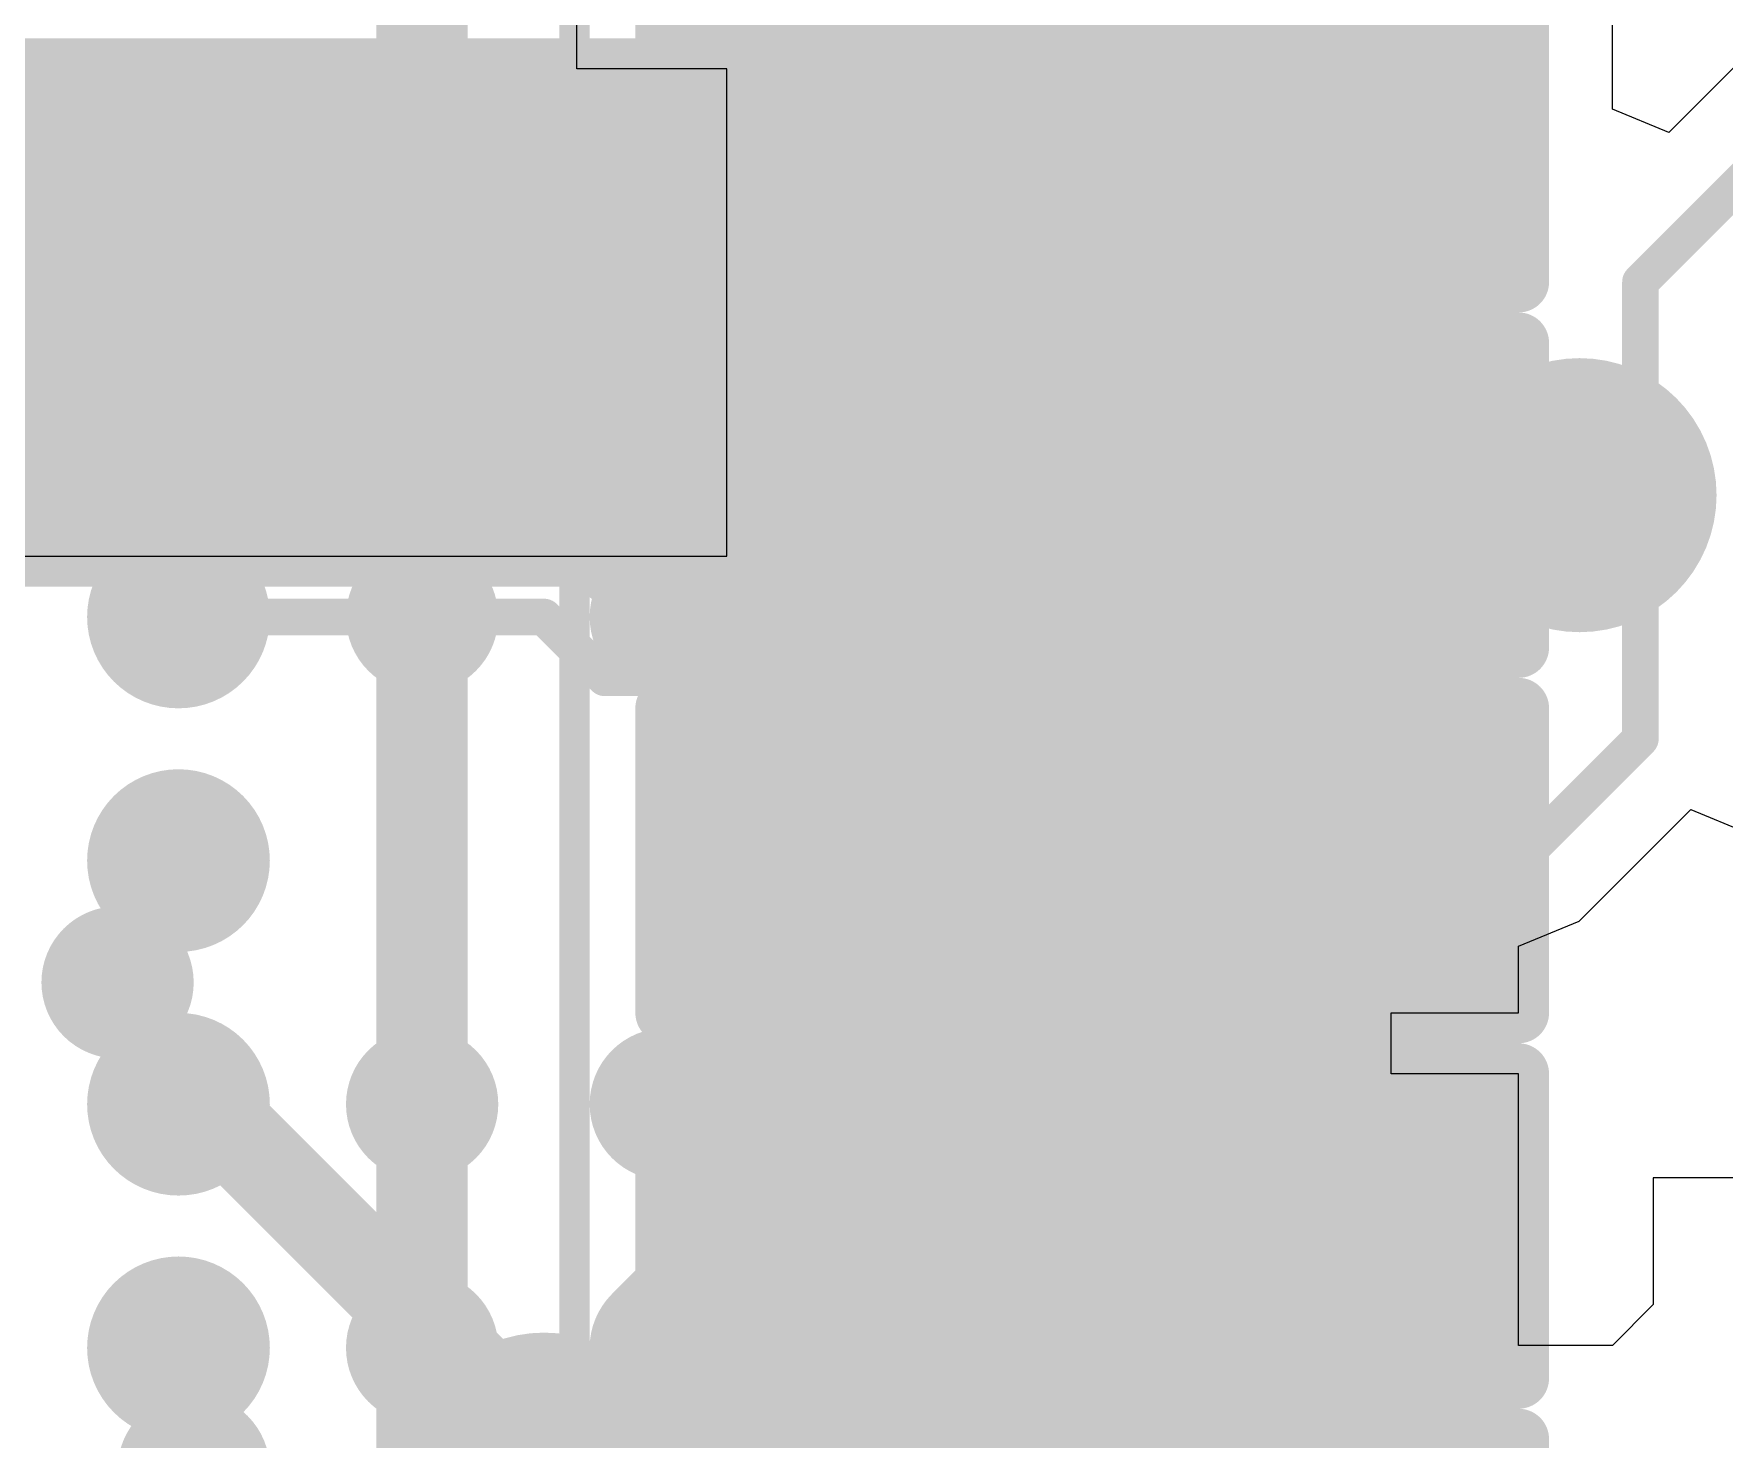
# Model space of a CAD drawing. Header units: millimetres. Extents: x 15 to 120, y 22 to 104.
# Drawn here: x 64.363 to 67.137, y 58.45 to 60.758 of the extents above; entities that cross this region are included whole.
import ezdxf

# ---------------------------------------------------------------- set-up
doc = ezdxf.new("R2010")
doc.units = ezdxf.units.MM
for name, color, linetype in [('BottomLayer', 5, 'Continuous'), ('BottomPaste', 16, 'Continuous'), ('BottomSolder', 6, 'Continuous'), ('Mechanical13', 56, 'Continuous'), ('Mechanical15', 56, 'Continuous'), ('MultiLayer', 9, 'Continuous'), ('TopLayer', 1, 'Continuous'), ('TopOverlay', 2, 'Continuous'), ('TopPaste', 8, 'Continuous'), ('TopSolder', 216, 'Continuous')]:
    doc.layers.add(name, color=color, linetype=linetype)

msp = doc.modelspace()

# ---------------------------------------------------------------- linework, layer by layer
at = {"layer": 'BottomLayer'}
for p, q in [((65.25400207999999, 60.70000052), (65.25400207999999, 60.97299718)), ((65.49999853999999, 60.70000052), (65.25400207999999, 60.70000052)), ((65.49999853999999, 59.90000212), (65.49999853999999, 60.70000052)), ((64.02461921999999, 59.90000212), (64.59999526, 59.90000212)), ((64.59999526, 59.90000212), (64.59999272, 59.89999958)), ((64.59999272, 59.89999958), (64.5999978, 59.89999704)), ((64.59999526, 59.90000212), (64.59999526, 59.90000212)), ((64.5999978, 59.89999704), (64.60000542, 59.89999704)), ((64.60000542, 59.89999958), (64.60000542, 59.90000212)), ((64.60000542, 59.90000212), (65.49999853999999, 59.90000212)), ((64.60000542, 59.89999704), (64.60000542, 59.89999958))]:
    msp.add_line(p, q, dxfattribs=at)
at = {"layer": 'BottomLayer', "const_width": 0.2999994}
msp.add_lwpolyline([(64.92500095999999, 60.42499979999999), (65.04999944, 60.30000132)], dxfattribs=at)
at = {"layer": 'BottomLayer'}
for points, const_width in [([(64.85000237999999, 60.42499979999999, 1), (64.99999953999999, 60.42499979999999, 1)], 0.1499997), ([(64.86250172, 60.42499979999999, 1), (64.9875002, 60.42499979999999, 1)], 0.12499848), ([(64.97500086, 60.30000132, 1), (65.12499801999999, 60.30000132, 1)], 0.1499997), ([(64.4375013, 59.20000098, 1), (64.56249978, 59.20000098, 1)], 0.12499848)]:
    msp.add_lwpolyline(points, format="xyb", close=True, dxfattribs=dict(at, const_width=const_width))
for points in [[(64.49999799999999, 60.00000192), (64.49999799999999, 60.60000072), (63.7999994, 60.00000192), (63.7999994, 60.60000072)], [(65.39999874, 60.00000192), (65.39999874, 60.60000072), (64.70000014, 60.00000192), (64.70000014, 60.60000072)]]:
    msp.add_solid(points, dxfattribs=at)
at = {"layer": 'BottomPaste'}
for points in [[(64.49999799999999, 60.00000192), (64.49999799999999, 60.60000072), (63.7999994, 60.00000192), (63.7999994, 60.60000072)], [(64.49999799999999, 60.00000192), (64.49999799999999, 60.60000072), (63.7999994, 60.00000192), (63.7999994, 60.60000072)], [(65.39999874, 60.00000192), (65.39999874, 60.60000072), (64.70000014, 60.00000192), (64.70000014, 60.60000072)], [(65.39999874, 60.00000192), (65.39999874, 60.60000072), (64.70000014, 60.00000192), (64.70000014, 60.60000072)]]:
    msp.add_solid(points, dxfattribs=at)
at = {"layer": 'BottomSolder'}
for points in [[(64.5499979, 59.95000202), (64.5499979, 60.65000062), (63.74999949999999, 59.95000202), (63.74999949999999, 60.65000062)], [(64.5499979, 59.95000202), (64.5499979, 60.65000062), (63.74999949999999, 59.95000202), (63.74999949999999, 60.65000062)], [(65.44999863999999, 59.95000202), (65.44999863999999, 60.65000062), (64.65000024, 59.95000202), (64.65000024, 60.65000062)], [(65.44999863999999, 59.95000202), (65.44999863999999, 60.65000062), (64.65000024, 59.95000202), (64.65000024, 60.65000062)]]:
    msp.add_solid(points, dxfattribs=at)
at = {"layer": 'Mechanical13', "const_width": 0.0999998}
for points in [[(64.99999953999999, 53.00000322), (64.99999953999999, 67.00000315999999)], [(65.78500432, 60.43500486), (65.78500432, 60.76500674)], [(65.78500432, 60.76500674), (66.41500305999999, 60.76500674)], [(66.41500305999999, 60.43500486), (66.41500305999999, 60.76500674)], [(64.04999889999999, 60.65000062), (65.14999924, 60.65000062)], [(65.14999924, 59.94999948), (65.14999924, 60.65000062)], [(65.78500432, 60.43500486), (66.41500305999999, 60.43500486)], [(65.78500939999999, 59.8349959), (65.78500939999999, 60.1649927)], [(65.78500939999999, 60.1649927), (66.4149802, 60.1649927)], [(66.4149802, 59.8349959), (66.4149802, 60.1649927)], [(64.04999889999999, 59.94999948), (65.14999924, 59.94999948)], [(65.78500939999999, 59.8349959), (66.4149802, 59.8349959)], [(65.784984, 59.56500913999999), (66.4150056, 59.56500913999999)], [(65.784984, 59.23501234), (65.784984, 59.56500913999999)], [(66.4150056, 59.23501234), (66.4150056, 59.56500913999999)], [(65.784984, 59.23501234), (66.4150056, 59.23501234)], [(65.7849967, 58.63499576), (65.7849967, 58.96499256)], [(65.7849967, 58.96499256), (66.4150183, 58.96499256)], [(66.4150183, 58.63499576), (66.4150183, 58.96499256)], [(65.7849967, 58.63499576), (66.4150183, 58.63499576)]]:
    msp.add_lwpolyline(points, dxfattribs=at)
at = {"layer": 'Mechanical13', "const_width": 0.0499999}
for points in [[(65.76000564, 60.76500674, 1), (65.810003, 60.76500674, 1)], [(65.76000564, 60.76500674, 1), (65.810003, 60.76500674, 1)], [(66.39000438, 60.76500674, 1), (66.44000174, 60.76500674, 1)], [(66.39000438, 60.76500674, 1), (66.44000174, 60.76500674, 1)], [(65.12500055999999, 60.65000062, 1), (65.17499792, 60.65000062, 1)], [(65.12500055999999, 60.65000062, 1), (65.17499792, 60.65000062, 1)], [(65.76000564, 60.43500486, 1), (65.810003, 60.43500486, 1)], [(65.76000564, 60.43500486, 1), (65.810003, 60.43500486, 1)], [(66.39000438, 60.43500486, 1), (66.44000174, 60.43500486, 1)], [(66.39000438, 60.43500486, 1), (66.44000174, 60.43500486, 1)], [(65.76001072, 60.1649927, 1), (65.81000808, 60.1649927, 1)], [(65.76001072, 60.1649927, 1), (65.81000808, 60.1649927, 1)], [(66.38998151999999, 60.1649927, 1), (66.43997888, 60.1649927, 1)], [(66.38998151999999, 60.1649927, 1), (66.43997888, 60.1649927, 1)], [(65.12500055999999, 59.94999948, 1), (65.17499792, 59.94999948, 1)], [(65.12500055999999, 59.94999948, 1), (65.17499792, 59.94999948, 1)], [(65.76001072, 59.8349959, 1), (65.81000808, 59.8349959, 1)], [(65.76001072, 59.8349959, 1), (65.81000808, 59.8349959, 1)], [(66.38998151999999, 59.8349959, 1), (66.43997888, 59.8349959, 1)], [(66.38998151999999, 59.8349959, 1), (66.43997888, 59.8349959, 1)], [(65.75998532, 59.56500913999999, 1), (65.80998267999999, 59.56500913999999, 1)], [(65.75998532, 59.56500913999999, 1), (65.80998267999999, 59.56500913999999, 1)], [(66.39000691999999, 59.56500913999999, 1), (66.44000428, 59.56500913999999, 1)], [(66.39000691999999, 59.56500913999999, 1), (66.44000428, 59.56500913999999, 1)], [(65.75998532, 59.23501234, 1), (65.80998267999999, 59.23501234, 1)], [(65.75998532, 59.23501234, 1), (65.80998267999999, 59.23501234, 1)], [(66.39000691999999, 59.23501234, 1), (66.44000428, 59.23501234, 1)], [(66.39000691999999, 59.23501234, 1), (66.44000428, 59.23501234, 1)], [(65.75999802, 58.96499256, 1), (65.80999537999999, 58.96499256, 1)], [(65.75999802, 58.96499256, 1), (65.80999537999999, 58.96499256, 1)], [(66.39001961999999, 58.96499256, 1), (66.44001698, 58.96499256, 1)], [(66.39001961999999, 58.96499256, 1), (66.44001698, 58.96499256, 1)], [(65.75999802, 58.63499576, 1), (65.80999537999999, 58.63499576, 1)], [(65.75999802, 58.63499576, 1), (65.80999537999999, 58.63499576, 1)], [(66.39001961999999, 58.63499576, 1), (66.44001698, 58.63499576, 1)], [(66.39001961999999, 58.63499576, 1), (66.44001698, 58.63499576, 1)]]:
    msp.add_lwpolyline(points, format="xyb", close=True, dxfattribs=at)
at = {"layer": 'Mechanical15'}
for points, const_width in [([(65.25000158, 52.75000118), (65.25000158, 67.25000265999999)], 0.0499999), ([(65.40000382, 60.3500063), (65.40000382, 60.8500053)], 0.0999998), ([(66.80000356, 60.3500063), (66.80000356, 60.8500053)], 0.0999998), ([(66.10000242, 60.43500486), (66.10000242, 60.76500674)], 0.0999998), ([(63.6999996, 60.70000052), (65.49999853999999, 60.70000052)], 0.0999998), ([(65.49999853999999, 59.89999958), (65.49999853999999, 60.70000052)], 0.0999998), ([(64.60000034, 59.94999948), (64.60000034, 60.65000062)], 0.0999998), ([(65.93500402, 60.6000058), (66.26500336, 60.6000058)], 0.0999998), ([(65.40000382, 60.3500063), (66.80000356, 60.3500063)], 0.0999998), ([(64.24999849999999, 60.30000132), (64.94999964, 60.30000132)], 0.0999998), ([(65.39999619999999, 59.7500075), (65.39999619999999, 60.2499811)], 0.0999998), ([(65.39999619999999, 60.2499811), (66.79999339999999, 60.2499811)], 0.0999998), ([(66.79999339999999, 59.7500075), (66.79999339999999, 60.2499811)], 0.0999998), ([(66.1000202, 59.8349959), (66.1000202, 60.1649927)], 0.0999998), ([(65.9350218, 59.9999943), (66.26501859999999, 59.9999943)], 0.0999998), ([(63.6999996, 59.89999958), (65.49999853999999, 59.89999958)], 0.0999998), ([(65.39999619999999, 59.7500075), (66.79999339999999, 59.7500075)], 0.0999998), ([(65.4000216, 59.64999753999999), (66.80001879999999, 59.64999753999999)], 0.0999998), ([(65.4000216, 59.15002394), (65.4000216, 59.64999753999999)], 0.0999998), ([(66.80001879999999, 59.15002394), (66.80001879999999, 59.64999753999999)], 0.0999998), ([(66.09999479999999, 59.23501234), (66.09999479999999, 59.56500913999999)], 0.0999998), ([(65.9349964, 59.40001074), (66.26499319999999, 59.40001074)], 0.0999998), ([(65.4000216, 59.15002394), (66.80001879999999, 59.15002394)], 0.0999998), ([(65.39998349999999, 58.55000736), (65.39998349999999, 59.04998096)], 0.0999998), ([(65.39998349999999, 59.04998096), (66.79998069999999, 59.04998096)], 0.0999998), ([(66.79998069999999, 58.55000736), (66.79998069999999, 59.04998096)], 0.0999998), ([(66.10000749999999, 58.63499576), (66.10000749999999, 58.96499256)], 0.0999998), ([(65.9350091, 58.79999416), (66.26500589999999, 58.79999416)], 0.0999998), ([(65.39998349999999, 58.55000736), (66.79998069999999, 58.55000736)], 0.0999998), ([(65.40000128, 57.95000348), (65.40000128, 58.45000247999999)], 0.0999998), ([(65.40000128, 58.45000247999999), (66.80000102, 58.45000247999999)], 0.0999998), ([(66.80000102, 57.95000348), (66.80000102, 58.45000247999999)], 0.0999998)]:
    msp.add_lwpolyline(points, dxfattribs=dict(at, const_width=const_width))
at = {"layer": 'Mechanical15', "const_width": 0.0499999}
for points in [[(66.07500374, 60.76500674, 1), (66.12500109999999, 60.76500674, 1)], [(65.47499986, 60.70000052, 1), (65.52499722, 60.70000052, 1)], [(65.47499986, 60.70000052, 1), (65.52499722, 60.70000052, 1)], [(64.57500166, 60.65000062, 1), (64.62499901999999, 60.65000062, 1)], [(65.91000534, 60.6000058, 1), (65.96000269999999, 60.6000058, 1)], [(66.24000468, 60.6000058, 1), (66.29000203999999, 60.6000058, 1)], [(66.07500374, 60.43500486, 1), (66.12500109999999, 60.43500486, 1)], [(65.37500514, 60.3500063, 1), (65.42500249999999, 60.3500063, 1)], [(65.37500514, 60.3500063, 1), (65.42500249999999, 60.3500063, 1)], [(66.77500488, 60.3500063, 1), (66.82500223999999, 60.3500063, 1)], [(66.77500488, 60.3500063, 1), (66.82500223999999, 60.3500063, 1)], [(64.92500095999999, 60.30000132, 1), (64.97499832, 60.30000132, 1)], [(65.37499752, 60.2499811, 1), (65.42499488, 60.2499811, 1)], [(65.37499752, 60.2499811, 1), (65.42499488, 60.2499811, 1)], [(66.77499472, 60.2499811, 1), (66.82499208, 60.2499811, 1)], [(66.77499472, 60.2499811, 1), (66.82499208, 60.2499811, 1)], [(66.07502151999999, 60.1649927, 1), (66.12501888, 60.1649927, 1)], [(65.91002311999999, 59.9999943, 1), (65.96002048, 59.9999943, 1)], [(66.24001992, 59.9999943, 1), (66.29001728, 59.9999943, 1)], [(64.57500166, 59.94999948, 1), (64.62499901999999, 59.94999948, 1)], [(65.47499986, 59.89999958, 1), (65.52499722, 59.89999958, 1)], [(65.47499986, 59.89999958, 1), (65.52499722, 59.89999958, 1)], [(66.07502151999999, 59.8349959, 1), (66.12501888, 59.8349959, 1)], [(65.37499752, 59.7500075, 1), (65.42499488, 59.7500075, 1)], [(65.37499752, 59.7500075, 1), (65.42499488, 59.7500075, 1)], [(66.77499472, 59.7500075, 1), (66.82499208, 59.7500075, 1)], [(66.77499472, 59.7500075, 1), (66.82499208, 59.7500075, 1)], [(65.37502291999999, 59.64999753999999, 1), (65.42502028, 59.64999753999999, 1)], [(65.37502291999999, 59.64999753999999, 1), (65.42502028, 59.64999753999999, 1)], [(66.77502012, 59.64999753999999, 1), (66.82501748, 59.64999753999999, 1)], [(66.77502012, 59.64999753999999, 1), (66.82501748, 59.64999753999999, 1)], [(66.07499612, 59.56500913999999, 1), (66.12499348, 59.56500913999999, 1)], [(65.90999771999999, 59.40001074, 1), (65.95999508, 59.40001074, 1)], [(66.23999452, 59.40001074, 1), (66.28999188, 59.40001074, 1)], [(66.07499612, 59.23501234, 1), (66.12499348, 59.23501234, 1)], [(65.37502291999999, 59.15002394, 1), (65.42502028, 59.15002394, 1)], [(65.37502291999999, 59.15002394, 1), (65.42502028, 59.15002394, 1)], [(66.77502012, 59.15002394, 1), (66.82501748, 59.15002394, 1)], [(66.77502012, 59.15002394, 1), (66.82501748, 59.15002394, 1)], [(65.37498482, 59.04998096, 1), (65.42498218, 59.04998096, 1)], [(65.37498482, 59.04998096, 1), (65.42498218, 59.04998096, 1)], [(66.77498202, 59.04998096, 1), (66.82497938, 59.04998096, 1)], [(66.77498202, 59.04998096, 1), (66.82497938, 59.04998096, 1)], [(66.07500882, 58.96499256, 1), (66.12500618, 58.96499256, 1)], [(65.91001041999999, 58.79999416, 1), (65.96000778, 58.79999416, 1)], [(66.24000722, 58.79999416, 1), (66.29000458, 58.79999416, 1)], [(66.07500882, 58.63499576, 1), (66.12500618, 58.63499576, 1)], [(65.37498482, 58.55000736, 1), (65.42498218, 58.55000736, 1)], [(65.37498482, 58.55000736, 1), (65.42498218, 58.55000736, 1)], [(66.77498202, 58.55000736, 1), (66.82497938, 58.55000736, 1)], [(66.77498202, 58.55000736, 1), (66.82497938, 58.55000736, 1)], [(65.3750026, 58.45000247999999, 1), (65.42499996, 58.45000247999999, 1)], [(65.3750026, 58.45000247999999, 1), (65.42499996, 58.45000247999999, 1)], [(66.77500234, 58.45000247999999, 1), (66.82499969999999, 58.45000247999999, 1)], [(66.77500234, 58.45000247999999, 1), (66.82499969999999, 58.45000247999999, 1)]]:
    msp.add_lwpolyline(points, format="xyb", close=True, dxfattribs=at)
at = {"layer": 'MultiLayer'}
for points, const_width in [([(64.5375011, 60.60000072, 1), (64.66249958, 60.60000072, 1)], 0.12499848), ([(64.9375003, 60.60000072, 1), (65.06249878, 60.60000072, 1)], 0.12499848), ([(66.26249892, 60.60000072, 1), (66.3874974, 60.60000072, 1)], 0.12499848), ([(66.51250096, 60.60000072, 1), (66.63749944, 60.60000072, 1)], 0.12499848), ([(64.86250172, 60.42499979999999, 1), (64.9875002, 60.42499979999999, 1)], 0.12499848), ([(64.5375011, 60.20000151999999, 1), (64.66249958, 60.20000151999999, 1)], 0.12499848), ([(64.9375003, 60.20000151999999, 1), (65.06249878, 60.20000151999999, 1)], 0.12499848), ([(65.31250082, 60.00000192, 1), (65.53749909999999, 60.00000192, 1)], 0.22499828), ([(66.06250186, 60.00000192, 1), (66.28750013999999, 60.00000192, 1)], 0.22499828), ([(66.78750167999999, 60.00000192, 1), (67.01249996, 60.00000192, 1)], 0.22499828), ([(65.63750144, 60.00000192, 1), (65.76249992, 60.00000192, 1)], 0.12499848), ([(65.83750103999999, 60.00000192, 1), (65.96249952, 60.00000192, 1)], 0.12499848), ([(66.38750248, 60.00000192, 1), (66.51250096, 60.00000192, 1)], 0.12499848), ([(66.56250086, 60.00000192, 1), (66.68749934, 60.00000192, 1)], 0.12499848), ([(64.5375011, 59.79999977999999, 1), (64.66249958, 59.79999977999999, 1)], 0.12499848), ([(64.9375003, 59.79999977999999, 1), (65.06249878, 59.79999977999999, 1)], 0.12499848), ([(65.33750203999999, 59.79999977999999, 1), (65.46250051999999, 59.79999977999999, 1)], 0.12499848), ([(65.73749108, 59.40001074, 1), (65.86248956, 59.40001074, 1)], 0.12499848), ([(64.4375013, 59.20000098, 1), (64.56249978, 59.20000098, 1)], 0.12499848), ([(64.5375011, 59.00000137999999, 1), (64.66249958, 59.00000137999999, 1)], 0.12499848), ([(64.9375003, 59.00000137999999, 1), (65.06249878, 59.00000137999999, 1)], 0.12499848), ([(65.33750203999999, 59.00000137999999, 1), (65.46250051999999, 59.00000137999999, 1)], 0.12499848), ([(65.73750124, 59.00000137999999, 1), (65.86249972, 59.00000137999999, 1)], 0.12499848), ([(66.13750044, 59.00000137999999, 1), (66.26249892, 59.00000137999999, 1)], 0.12499848), ([(65.88750094, 58.79999924, 1), (66.11249921999999, 58.79999924, 1)], 0.22499828), ([(64.5375011, 58.60000218, 1), (64.66249958, 58.60000218, 1)], 0.12499848), ([(64.9375003, 58.59999964, 1), (65.06249878, 58.59999964, 1)], 0.12499848), ([(65.33750203999999, 58.59999964, 1), (65.46250051999999, 58.59999964, 1)], 0.12499848), ([(65.73750124, 58.59999964, 1), (65.86249972, 58.59999964, 1)], 0.12499848), ([(66.13750044, 58.59999964, 1), (66.26249892, 58.59999964, 1)], 0.12499848), ([(66.61250076, 58.59999964, 1), (66.73749923999999, 58.59999964, 1)], 0.12499848), ([(65.08750254, 58.40000003999999, 1), (65.31250082, 58.40000003999999, 1)], 0.22499828), ([(64.56249978, 58.40000003999999, 1), (64.68749826, 58.40000003999999, 1)], 0.12499848)]:
    msp.add_lwpolyline(points, format="xyb", close=True, dxfattribs=dict(at, const_width=const_width))
at = {"layer": 'TopLayer'}
for p, q in [((66.95400375999999, 60.63365572), (66.95400375999999, 60.7960049)), ((67.20000021999999, 60.74899457999999), (67.04639372, 60.59538808)), ((67.04639372, 60.59538808), (66.95400375999999, 60.63365572)), ((66.89950806, 59.30051386), (67.0826319, 59.4836377)), ((67.0826319, 59.4836377), (67.17502186, 59.44536752)), ((66.80001118, 59.25929982), (66.89950806, 59.30051386)), ((66.89950806, 59.30051386), (66.8995106, 59.30051132)), ((66.8995106, 59.30051132), (66.89950806, 59.30051386)), ((66.80000609999999, 59.15001124), (66.80000609999999, 59.25929982)), ((66.80000609999999, 59.25929982), (66.80001118, 59.25929982)), ((66.59073042, 59.04999366), (66.59073042, 59.15001124)), ((66.59073042, 59.15001124), (66.80000609999999, 59.15001124)), ((66.80001879999999, 59.04999366), (66.59073042, 59.04999366)), ((66.80001879999999, 58.60400267999999), (66.80001879999999, 59.04999366)), ((67.54802086, 58.87899578), (67.02102166, 58.87899578)), ((67.02102166, 58.87899578), (67.02102166, 58.67102566)), ((67.02102166, 58.67102566), (66.95399868, 58.60400522)), ((66.95030806, 58.60400267999999), (66.80001879999999, 58.60400267999999)), ((66.9503106, 58.60400267999999), (66.95030806, 58.60400522)), ((66.95030806, 58.60400522), (66.95030806, 58.60400267999999)), ((66.95399868, 58.60400522), (66.9503106, 58.60400267999999))]:
    msp.add_line(p, q, dxfattribs=at)
for points, const_width in [([(66.45000172, 60.00001461999999), (66.45000172, 61.2000046)], 0.1999996), ([(67.00000062, 60.35000122), (67.44999972, 60.80000032)], 0.05999988), ([(64.60000034, 60.60000325999999), (65.75000312, 60.60000325999999)], 0.2499995), ([(65.75000312, 60.60000325999999), (65.79999794, 60.60000325999999)], 0.2499995), ([(65.79999794, 60.60000325999999), (65.80000048, 60.60000072)], 0.2499995), ([(67.00000062, 59.60000017999999), (67.00000062, 60.35000122)], 0.05999988), ([(64.60000034, 60.20000151999999), (65.10000188, 60.20000151999999)], 0.1499997), ([(65.10000188, 60.20000151999999), (65.30000147999999, 60.00000192)], 0.1499997), ([(66.4499814, 59.9999943), (66.45000172, 60.00001461999999)], 0.1999996), ([(65.30000147999999, 60.00000192), (65.7500082, 60.00000192)], 0.1499997), ([(65.7500082, 60.00000192), (65.90000028, 60.00000192)], 0.1499997), ([(64.60000034, 59.80000232), (65.19999914, 59.80000232)], 0.05999988), ([(65.19999914, 59.80000232), (65.30000147999999, 59.69999997999999)], 0.05999988), ([(65.30000147999999, 59.69999997999999), (66.35000192, 59.69999997999999)], 0.05999988), ([(66.35000192, 59.69999997999999), (66.4500068, 59.59999509999999)], 0.05999988), ([(66.4500068, 59.40001074), (66.4500068, 59.59999509999999)], 0.05999988), ([(66.80001118, 59.40001074), (67.00000062, 59.60000017999999)], 0.05999988), ([(65.7499828, 59.40001074), (65.79999031999999, 59.40001074)], 0.05999988), ([(66.4500068, 59.40001074), (66.4500195, 59.39999804)], 0.05999988), ([(66.4500068, 59.40001074), (66.80001118, 59.40001074)], 0.05999988), ([(66.4500195, 58.79999416), (66.4500195, 59.39999804)], 0.05999988), ([(64.60000034, 59.00000137999999), (64.64145821999999, 59.00000137999999)], 0.1499997), ([(64.64145821999999, 59.00000137999999), (65.10000441999999, 58.54145518)], 0.1499997), ([(65.40000128, 58.59999964), (65.5999958, 58.79999416)], 0.2499995), ([(65.5999958, 58.79999416), (65.7499955, 58.79999416)], 0.2499995), ([(65.7499955, 58.79999416), (65.7499955, 58.79999669999999)], 0.0999998), ([(65.10000441999999, 58.20000297999999), (65.10000441999999, 58.54145518)], 0.1499997)]:
    msp.add_lwpolyline(points, dxfattribs=dict(at, const_width=const_width))
for points, const_width in [([(64.52500176, 60.60000325999999, 1), (64.67499892, 60.60000325999999, 1)], 0.1499997), ([(64.5375011, 60.60000325999999, 1), (64.66249958, 60.60000325999999, 1)], 0.12499848), ([(65.68750388, 60.60000325999999, 1), (65.81250236, 60.60000325999999, 1)], 0.12499848), ([(65.68750388, 60.60000325999999, 1), (65.81250236, 60.60000325999999, 1)], 0.12499848), ([(65.7374987, 60.60000325999999, 1), (65.86249717999999, 60.60000325999999, 1)], 0.12499848), ([(65.7374987, 60.60000325999999, 1), (65.86249717999999, 60.60000325999999, 1)], 0.12499848), ([(65.73750124, 60.60000072, 1), (65.86249972, 60.60000072, 1)], 0.12499848), ([(66.26249892, 60.60000072, 1), (66.3874974, 60.60000072, 1)], 0.12499848), ([(66.51250096, 60.60000072, 1), (66.63749944, 60.60000072, 1)], 0.12499848), ([(66.98500192, 60.35000122, 1), (67.01499932, 60.35000122, 1)], 0.02999994), ([(66.98500192, 60.35000122, 1), (67.01499932, 60.35000122, 1)], 0.02999994), ([(64.52500176, 60.20000151999999, 1), (64.67499892, 60.20000151999999, 1)], 0.1499997), ([(64.56249978, 60.20000151999999, 1), (64.63750089999999, 60.20000151999999, 1)], 0.07499858), ([(65.06250132, 60.20000151999999, 1), (65.13750243999999, 60.20000151999999, 1)], 0.07499858), ([(65.06250132, 60.20000151999999, 1), (65.13750243999999, 60.20000151999999, 1)], 0.07499858), ([(65.83750103999999, 60.00000192, 1), (65.96249952, 60.00000192, 1)], 0.12499848), ([(66.56250086, 60.00000192, 1), (66.68749934, 60.00000192, 1)], 0.12499848), ([(66.3999815, 59.9999943, 1), (66.4999813, 59.9999943, 1)], 0.0999998), ([(66.40000182, 60.00001461999999, 1), (66.50000161999999, 60.00001461999999, 1)], 0.0999998), ([(66.40000182, 60.00001461999999, 1), (66.50000161999999, 60.00001461999999, 1)], 0.0999998), ([(65.26250092, 60.00000192, 1), (65.33750203999999, 60.00000192, 1)], 0.07499858), ([(65.26250092, 60.00000192, 1), (65.33750203999999, 60.00000192, 1)], 0.07499858), ([(65.71250764, 60.00000192, 1), (65.78750876, 60.00000192, 1)], 0.07499858), ([(65.71250764, 60.00000192, 1), (65.78750876, 60.00000192, 1)], 0.07499858), ([(65.86249972, 60.00000192, 1), (65.93750084, 60.00000192, 1)], 0.07499858), ([(64.52500176, 59.80000232, 1), (64.67499892, 59.80000232, 1)], 0.1499997), ([(64.58500164, 59.80000232, 1), (64.61499904, 59.80000232, 1)], 0.02999994), ([(65.18500044, 59.80000232, 1), (65.21499784, 59.80000232, 1)], 0.02999994), ([(65.18500044, 59.80000232, 1), (65.21499784, 59.80000232, 1)], 0.02999994), ([(65.28500278, 59.69999997999999, 1), (65.31500018, 59.69999997999999, 1)], 0.02999994), ([(65.28500278, 59.69999997999999, 1), (65.31500018, 59.69999997999999, 1)], 0.02999994), ([(66.33500321999999, 59.69999997999999, 1), (66.36500061999999, 59.69999997999999, 1)], 0.02999994), ([(66.33500321999999, 59.69999997999999, 1), (66.36500061999999, 59.69999997999999, 1)], 0.02999994), ([(66.43500809999999, 59.59999509999999, 1), (66.46500549999999, 59.59999509999999, 1)], 0.02999994), ([(66.43500809999999, 59.59999509999999, 1), (66.46500549999999, 59.59999509999999, 1)], 0.02999994), ([(66.98500192, 59.60000017999999, 1), (67.01499932, 59.60000017999999, 1)], 0.02999994), ([(66.98500192, 59.60000017999999, 1), (67.01499932, 59.60000017999999, 1)], 0.02999994), ([(64.52500176, 59.40000311999999, 1), (64.67499892, 59.40000311999999, 1)], 0.1499997), ([(65.73749108, 59.40001074, 1), (65.86248956, 59.40001074, 1)], 0.12499848), ([(65.73498409999999, 59.40001074, 1), (65.76498149999999, 59.40001074, 1)], 0.02999994), ([(65.78499162, 59.40001074, 1), (65.81498902, 59.40001074, 1)], 0.02999994), ([(66.43500809999999, 59.40001074, 1), (66.46500549999999, 59.40001074, 1)], 0.02999994), ([(66.43500809999999, 59.40001074, 1), (66.46500549999999, 59.40001074, 1)], 0.02999994), ([(66.43500809999999, 59.40001074, 1), (66.46500549999999, 59.40001074, 1)], 0.02999994), ([(66.43502079999999, 59.39999804, 1), (66.4650182, 59.39999804, 1)], 0.02999994), ([(66.43502079999999, 59.39999804, 1), (66.4650182, 59.39999804, 1)], 0.02999994), ([(66.78501247999999, 59.40001074, 1), (66.81500987999999, 59.40001074, 1)], 0.02999994), ([(66.78501247999999, 59.40001074, 1), (66.81500987999999, 59.40001074, 1)], 0.02999994), ([(64.52500176, 59.00000137999999, 1), (64.67499892, 59.00000137999999, 1)], 0.1499997), ([(64.56249978, 59.00000137999999, 1), (64.63750089999999, 59.00000137999999, 1)], 0.07499858), ([(64.60395765999999, 59.00000137999999, 1), (64.67895878, 59.00000137999999, 1)], 0.07499858), ([(64.60395765999999, 59.00000137999999, 1), (64.67895878, 59.00000137999999, 1)], 0.07499858), ([(65.53749656, 58.79999416, 1), (65.66249504, 58.79999416, 1)], 0.12499848), ([(65.53749656, 58.79999416, 1), (65.66249504, 58.79999416, 1)], 0.12499848), ([(65.68749626, 58.79999416, 1), (65.81249473999999, 58.79999416, 1)], 0.12499848), ([(65.72499682, 58.79999669999999, 1), (65.77499418, 58.79999669999999, 1)], 0.0499999), ([(65.72499682, 58.79999416, 1), (65.77499418, 58.79999416, 1)], 0.0499999), ([(66.43502079999999, 58.79999416, 1), (66.4650182, 58.79999416, 1)], 0.02999994), ([(64.52500176, 58.60000218, 1), (64.67499892, 58.60000218, 1)], 0.1499997), ([(64.5375011, 58.60000218, 1), (64.66249958, 58.60000218, 1)], 0.12499848), ([(65.33750203999999, 58.59999964, 1), (65.46250051999999, 58.59999964, 1)], 0.12499848), ([(65.33750203999999, 58.59999964, 1), (65.46250051999999, 58.59999964, 1)], 0.12499848), ([(65.06250385999999, 58.54145518, 1), (65.13750498, 58.54145518, 1)], 0.07499858), ([(65.06250385999999, 58.54145518, 1), (65.13750498, 58.54145518, 1)], 0.07499858)]:
    msp.add_lwpolyline(points, format="xyb", close=True, dxfattribs=dict(at, const_width=const_width))
for points in [[(66.00000261999999, 60.4500061), (66.00000261999999, 60.75000549999999), (65.50000362, 60.4500061), (65.50000362, 60.75000549999999)], [(66.70000376, 60.4500061), (66.70000376, 60.75000549999999), (66.20000476, 60.4500061), (66.20000476, 60.75000549999999)], [(66.0000077, 59.8499946), (66.0000077, 60.149994), (65.5000087, 59.8499946), (65.5000087, 60.149994)], [(66.6999809, 59.8499946), (66.6999809, 60.149994), (66.1999819, 59.8499946), (66.1999819, 60.149994)], [(65.4999833, 59.55001043999999), (65.4999833, 59.25001104), (65.9999823, 59.55001043999999), (65.9999823, 59.25001104)], [(66.2000073, 59.55001043999999), (66.2000073, 59.25001104), (66.7000063, 59.55001043999999), (66.7000063, 59.25001104)], [(65.999995, 58.64999445999999), (65.999995, 58.94999386), (65.499996, 58.64999445999999), (65.499996, 58.94999386)], [(66.700019, 58.64999445999999), (66.700019, 58.94999386), (66.20002, 58.64999445999999), (66.20002, 58.94999386)]]:
    msp.add_solid(points, dxfattribs=at)
at = {"layer": 'TopOverlay', "const_width": 0.1499997}
msp.add_lwpolyline([(65.00000208, 53.30000516), (65.00000208, 67.00000315999999)], dxfattribs=at)
at = {"layer": 'TopPaste', "const_width": 0.1499997}
for points in [[(64.52500176, 60.60000325999999, 1), (64.67499892, 60.60000325999999, 1)], [(64.52500176, 60.60000325999999, 1), (64.67499892, 60.60000325999999, 1)], [(64.52500176, 60.20000151999999, 1), (64.67499892, 60.20000151999999, 1)], [(64.52500176, 60.20000151999999, 1), (64.67499892, 60.20000151999999, 1)], [(64.52500176, 59.80000232, 1), (64.67499892, 59.80000232, 1)], [(64.52500176, 59.80000232, 1), (64.67499892, 59.80000232, 1)], [(64.52500176, 59.40000311999999, 1), (64.67499892, 59.40000311999999, 1)], [(64.52500176, 59.40000311999999, 1), (64.67499892, 59.40000311999999, 1)], [(64.52500176, 59.00000137999999, 1), (64.67499892, 59.00000137999999, 1)], [(64.52500176, 59.00000137999999, 1), (64.67499892, 59.00000137999999, 1)], [(64.52500176, 58.60000218, 1), (64.67499892, 58.60000218, 1)], [(64.52500176, 58.60000218, 1), (64.67499892, 58.60000218, 1)]]:
    msp.add_lwpolyline(points, format="xyb", close=True, dxfattribs=at)
at = {"layer": 'TopPaste'}
for points in [[(66.00000261999999, 60.4500061), (66.00000261999999, 60.75000549999999), (65.50000362, 60.4500061), (65.50000362, 60.75000549999999)], [(66.00000261999999, 60.4500061), (66.00000261999999, 60.75000549999999), (65.50000362, 60.4500061), (65.50000362, 60.75000549999999)], [(66.70000376, 60.4500061), (66.70000376, 60.75000549999999), (66.20000476, 60.4500061), (66.20000476, 60.75000549999999)], [(66.70000376, 60.4500061), (66.70000376, 60.75000549999999), (66.20000476, 60.4500061), (66.20000476, 60.75000549999999)], [(66.0000077, 59.8499946), (66.0000077, 60.149994), (65.5000087, 59.8499946), (65.5000087, 60.149994)], [(66.0000077, 59.8499946), (66.0000077, 60.149994), (65.5000087, 59.8499946), (65.5000087, 60.149994)], [(66.6999809, 59.8499946), (66.6999809, 60.149994), (66.1999819, 59.8499946), (66.1999819, 60.149994)], [(66.6999809, 59.8499946), (66.6999809, 60.149994), (66.1999819, 59.8499946), (66.1999819, 60.149994)], [(65.4999833, 59.55001043999999), (65.4999833, 59.25001104), (65.9999823, 59.55001043999999), (65.9999823, 59.25001104)], [(65.4999833, 59.55001043999999), (65.4999833, 59.25001104), (65.9999823, 59.55001043999999), (65.9999823, 59.25001104)], [(66.2000073, 59.55001043999999), (66.2000073, 59.25001104), (66.7000063, 59.55001043999999), (66.7000063, 59.25001104)], [(66.2000073, 59.55001043999999), (66.2000073, 59.25001104), (66.7000063, 59.55001043999999), (66.7000063, 59.25001104)], [(65.999995, 58.64999445999999), (65.999995, 58.94999386), (65.499996, 58.64999445999999), (65.499996, 58.94999386)], [(65.999995, 58.64999445999999), (65.999995, 58.94999386), (65.499996, 58.64999445999999), (65.499996, 58.94999386)], [(66.700019, 58.64999445999999), (66.700019, 58.94999386), (66.20002, 58.64999445999999), (66.20002, 58.94999386)], [(66.700019, 58.64999445999999), (66.700019, 58.94999386), (66.20002, 58.64999445999999), (66.20002, 58.94999386)]]:
    msp.add_solid(points, dxfattribs=at)
at = {"layer": 'TopSolder', "const_width": 0.10999978}
for points in [[(64.54500172, 60.60000325999999, 1), (64.65499896, 60.60000325999999, 1)], [(64.54500172, 60.60000325999999, 1), (64.65499896, 60.60000325999999, 1)], [(64.54500172, 60.20000151999999, 1), (64.65499896, 60.20000151999999, 1)], [(64.54500172, 60.20000151999999, 1), (64.65499896, 60.20000151999999, 1)], [(64.54500172, 59.80000232, 1), (64.65499896, 59.80000232, 1)], [(64.54500172, 59.80000232, 1), (64.65499896, 59.80000232, 1)], [(64.54500172, 59.40000311999999, 1), (64.65499896, 59.40000311999999, 1)], [(64.54500172, 59.40000311999999, 1), (64.65499896, 59.40000311999999, 1)], [(64.54500172, 59.00000137999999, 1), (64.65499896, 59.00000137999999, 1)], [(64.54500172, 59.00000137999999, 1), (64.65499896, 59.00000137999999, 1)], [(64.54500172, 58.60000218, 1), (64.65499896, 58.60000218, 1)], [(64.54500172, 58.60000218, 1), (64.65499896, 58.60000218, 1)]]:
    msp.add_lwpolyline(points, format="xyb", close=True, dxfattribs=at)
at = {"layer": 'TopSolder'}
for points in [[(66.05000251999999, 60.4000062), (66.05000251999999, 60.8000054), (65.45000372, 60.4000062), (65.45000372, 60.8000054)], [(66.05000251999999, 60.4000062), (66.05000251999999, 60.8000054), (65.45000372, 60.4000062), (65.45000372, 60.8000054)], [(66.75000365999999, 60.4000062), (66.75000365999999, 60.8000054), (66.15000486, 60.4000062), (66.15000486, 60.8000054)], [(66.75000365999999, 60.4000062), (66.75000365999999, 60.8000054), (66.15000486, 60.4000062), (66.15000486, 60.8000054)], [(66.0500076, 59.7999947), (66.0500076, 60.1999939), (65.45000879999999, 59.7999947), (65.45000879999999, 60.1999939)], [(66.0500076, 59.7999947), (66.0500076, 60.1999939), (65.45000879999999, 59.7999947), (65.45000879999999, 60.1999939)], [(66.7499808, 59.7999947), (66.7499808, 60.1999939), (66.149982, 59.7999947), (66.149982, 60.1999939)], [(66.7499808, 59.7999947), (66.7499808, 60.1999939), (66.149982, 59.7999947), (66.149982, 60.1999939)], [(65.4499834, 59.60001034), (65.4499834, 59.20001113999999), (66.0499822, 59.60001034), (66.0499822, 59.20001113999999)], [(65.4499834, 59.60001034), (65.4499834, 59.20001113999999), (66.0499822, 59.60001034), (66.0499822, 59.20001113999999)], [(66.15000739999999, 59.60001034), (66.15000739999999, 59.20001113999999), (66.7500062, 59.60001034), (66.7500062, 59.20001113999999)], [(66.15000739999999, 59.60001034), (66.15000739999999, 59.20001113999999), (66.7500062, 59.60001034), (66.7500062, 59.20001113999999)], [(66.0499949, 58.59999456), (66.0499949, 58.99999376), (65.44999609999999, 58.59999456), (65.44999609999999, 58.99999376)], [(66.0499949, 58.59999456), (66.0499949, 58.99999376), (65.44999609999999, 58.59999456), (65.44999609999999, 58.99999376)], [(66.7500189, 58.59999456), (66.7500189, 58.99999376), (66.15002009999999, 58.59999456), (66.15002009999999, 58.99999376)], [(66.7500189, 58.59999456), (66.7500189, 58.99999376), (66.15002009999999, 58.59999456), (66.15002009999999, 58.99999376)]]:
    msp.add_solid(points, dxfattribs=at)

doc.saveas('drawing.dxf')
